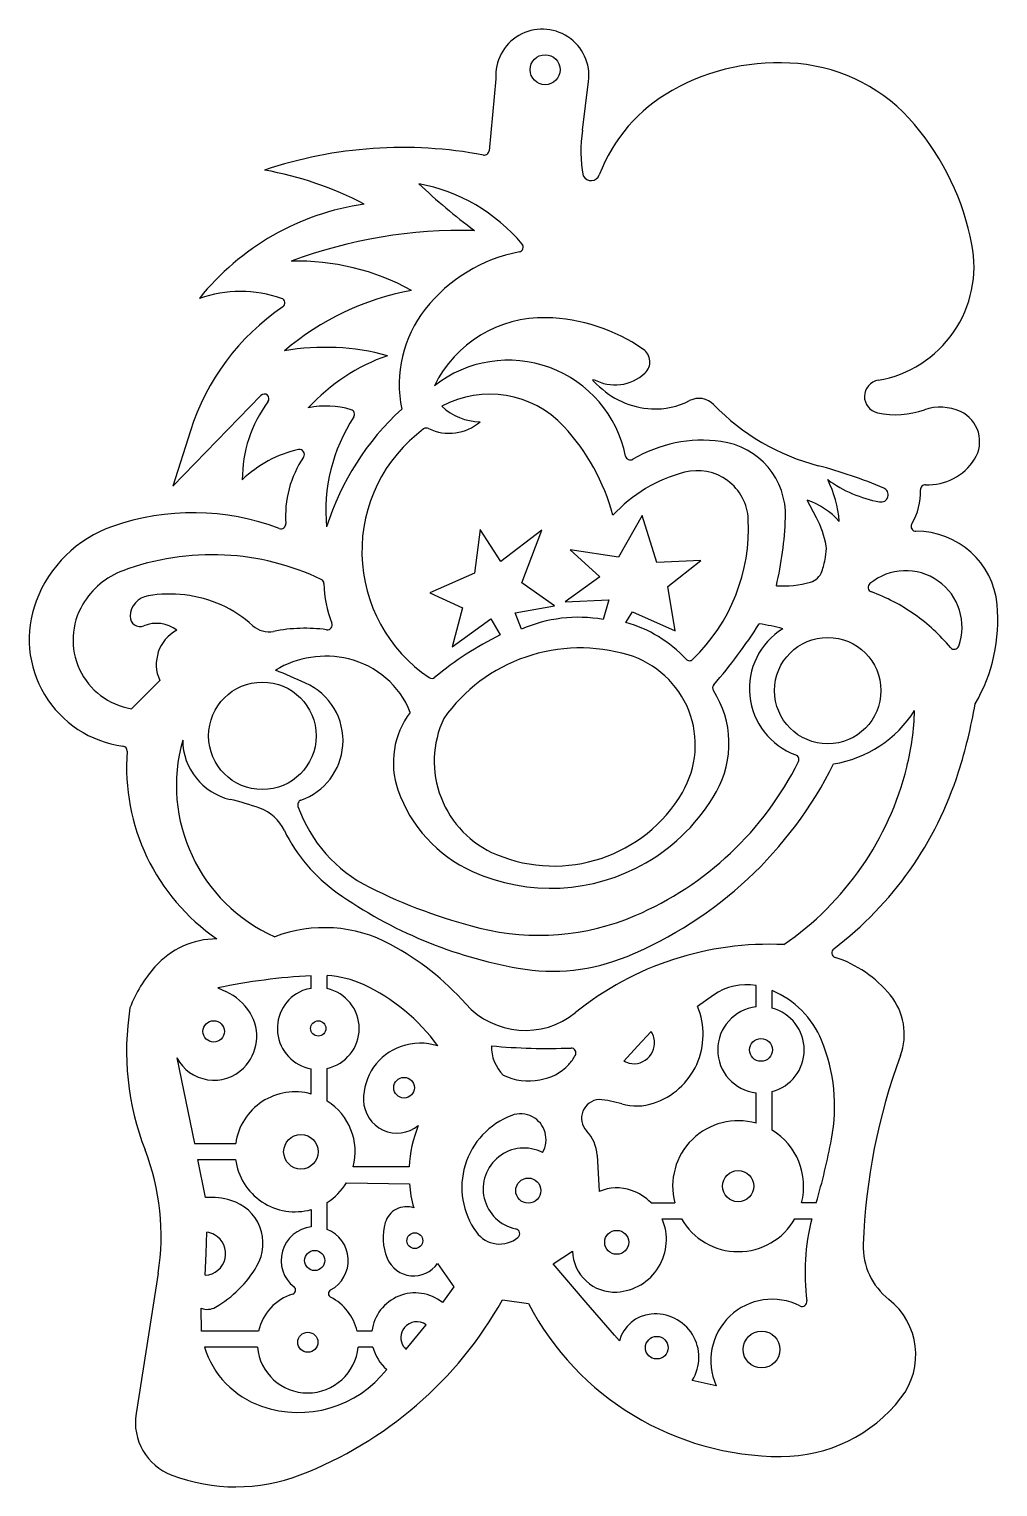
# Model space of a CAD drawing. Extents: x 0 to 100, y 0 to 151.
import ezdxf

# ---------------------------------------------------------------- set-up
doc = ezdxf.new("R2010")
doc.units = 0
doc.layers.add('WHITE', color=7, linetype='CONTINUOUS')

msp = doc.modelspace()

# ---------------------------------------------------------------- linework, layer by layer
at = {"layer": 'WHITE', "linetype": 'CONTINUOUS'}
for p, q in [((48.239807, 145.667428), (47.546416, 138.237791)), ((57.219799, 140.357429), (57.838767, 145.400967)), ((46.019807, 129.977428), (46.024191, 129.983216)), ((17.599813, 122.957426), (17.601944, 122.951279)), ((58.259817, 114.477428), (58.349807, 114.577428)), ((58.669817, 114.097428), (58.259817, 114.477428)), ((14.859817, 103.537428), (23.951113, 112.915976)), ((28.88981, 111.647428), (28.884022, 111.652797)), ((38.519812, 111.507529), (38.521261, 111.499271)), ((16.66763, 109.259694), (14.859817, 103.537428)), ((81.409797, 100.237427), (80.449797, 102.097428)), ((63.389797, 100.497428), (60.919797, 96.187428)), ((64.899797, 95.637428), (63.389797, 100.497428)), ((46.629787, 99.047428), (46.029787, 94.517428)), ((48.749787, 95.727428), (46.629787, 99.047428)), ((52.999787, 98.987428), (48.749787, 95.727428)), ((50.939797, 93.527428), (52.999787, 98.987428)), ((60.919797, 96.187428), (55.939797, 96.947528)), ((55.939797, 96.947528), (59.009787, 94.147428)), ((69.439797, 95.837428), (64.899797, 95.637428)), ((66.019797, 93.147428), (69.439797, 95.837428)), ((46.029787, 94.517428), (41.419787, 92.477428)), ((54.309797, 91.147428), (50.939797, 93.527428)), ((59.009787, 94.147428), (55.419797, 91.557528)), ((41.419787, 92.477428), (44.789787, 90.957428)), ((66.799797, 88.567428), (66.019797, 93.147428)), ((44.789787, 90.957428), (43.729797, 86.897428)), ((50.239797, 90.427428), (54.309797, 91.147428)), ((55.419797, 91.557528), (59.929797, 91.757428)), ((59.929797, 91.757428), (59.329797, 89.737528)), ((61.689797, 89.437428), (62.369797, 90.517428)), ((62.369797, 90.517428), (66.799797, 88.567428)), ((43.729797, 86.897428), (47.739797, 89.797428)), ((47.739797, 89.797428), (48.687521, 88.142044)), ((50.889797, 88.727428), (50.239797, 90.427428)), ((13.498444, 83.429425), (10.568919, 80.492183)), ((29.159827, 51.557468), (29.159827, 52.877468)), ((30.809807, 51.547458), (30.809817, 52.897448)), ((19.499827, 51.617468), (20.339827, 51.237468)), ((75.160896, 49.647549), (75.159807, 51.857418)), ((76.809807, 49.527428), (76.809807, 51.347428)), ((70.749115, 50.86841), (69.089797, 49.707418)), ((64.306826, 47.105452), (62.889807, 45.577418)), ((62.889807, 45.577418), (61.479807, 44.047418)), ((15.259827, 44.387468), (17.079827, 35.527468)), ((29.157442, 40.638921), (29.159827, 43.257468)), ((30.809818, 39.917448), (30.811934, 43.287933)), ((75.159807, 37.617428), (75.159807, 40.767428)), ((76.809807, 36.897417), (76.809813, 40.887531)), ((17.079827, 35.527468), (21.349826, 35.52746)), ((18.229827, 29.937468), (17.419827, 33.877468)), ((17.419827, 33.877468), (21.339827, 33.877468)), ((58.730276, 34.297996), (58.929807, 30.557418)), ((39.279809, 33.097469), (33.499817, 33.097458)), ((32.7998, 31.447453), (39.308089, 31.347317)), ((29.159827, 28.687468), (29.158992, 26.885358)), ((30.809797, 26.637448), (30.807204, 29.421549)), ((64.299817, 29.387428), (66.749816, 29.38742)), ((81.379797, 29.387428), (79.848614, 29.387734)), ((65.429806, 27.737447), (67.429809, 27.737446)), ((79.169807, 27.737448), (80.906109, 27.73839)), ((18.299827, 24.127468), (18.37965, 26.356163)), ((54.159817, 23.057458), (56.179817, 24.377458)), ((18.209827, 21.887458), (18.299827, 24.127468)), ((42.209807, 23.117448), (43.899807, 20.687448)), ((57.589817, 19.077458), (54.159817, 23.057458)), ((13.339797, 22.107448), (11.048369, 7.587672)), ((43.899807, 20.687448), (42.726457, 19.073266)), ((17.805958, 16.117562), (17.793979, 18.48394)), ((48.919798, 19.337439), (51.609807, 18.967448)), ((60.069817, 16.207458), (57.589817, 19.077458)), ((38.959827, 14.227458), (41.029817, 16.757458)), ((23.709816, 16.117464), (17.805958, 16.117562)), ((35.439807, 16.117448), (33.897653, 16.116957)), ((60.499807, 15.697448), (60.069817, 16.207458)), ((61.019797, 15.097447), (60.499807, 15.697448)), ((23.58991, 14.466552), (18.109817, 14.467458)), ((35.539817, 14.467458), (34.009827, 14.467458)), ((71.029807, 10.467448), (68.549797, 11.007458))]:
    msp.add_line(p, q, dxfattribs=at)
for centre, radius in [((53.339797, 146.617428), 1.55), ((82.559797, 82.377428), 5.5), ((24.109817, 77.697468), 5.56), ((19.079827, 47.117458), 1.11), ((29.889785, 47.427464), 0.79), ((75.659807, 45.207408), 1.18), ((38.759817, 41.297458), 1.07), ((28.099827, 34.667468), 1.79), ((51.599807, 30.647448), 1.3), ((73.296337, 31.106014), 1.61), ((39.869807, 25.467448), 0.82), ((60.739807, 25.297448), 1.24), ((29.518498, 23.417969), 1.04), ((28.809817, 14.957458), 1.04), ((64.879817, 14.397458), 1.17), ((75.719797, 14.207428), 1.9)]:
    msp.add_circle(centre, radius, dxfattribs=at)
for centre, radius, start, end in [((53.051897, 145.988435), 4.822785, -6.996637, -176.18354), ((77.439807, 124.907428), 22.43003, 84.78244, 119.2506), ((77.850366, 129.426764), 17.892085, 40.083043, 84.77565), ((74.739807, 129.737428), 16.896598, 119.265382, 159.212675), ((70.179797, 138.157428), 13.1454, 170.3657, -168.8954), ((70.580724, 123.310571), 27.392374, 11.000302, 40.080262), ((38.627007, 93.746583), 44.82232, 79.285961, 108.584579), ((47.049807, 138.277528), 0.498197, -100.4077, -4.5749), ((17.929817, 100.687428), 36.11792, 62.44168, 79.773894), ((58.087086, 136.058988), 0.915624, -151.75064, -20.787325), ((86.233593, 183.5296), 66.96276, -133.32352, -126.90386), ((36.909797, 116.787428), 18.34139, 40.00154, 79.38226), ((38.451796, 106.279902), 26.70103, 98.207889, 141.346998), ((44.755057, 79.515692), 50.477583, 88.564266, 110.497128), ((50.577134, 128.256311), 0.499546, -78.140494, 40.00154), ((85.739025, 126.261404), 11.94953, -80.166676, 10.980179), ((27.788898, 102.548031), 24.259861, 61.055337, 91.67494), ((53.758222, 111.74543), 16.315058, 100.876117, 141.736924), ((44.645723, 96.084051), 28.162057, 100.466444, 130.409422), ((21.859817, 110.607428), 13.05757, 71.051639, 109.0313), ((25.939817, 122.487428), 0.496488, -55.6698, 71.20017), ((39.926028, 101.894954), 24.396567, 124.180996, 162.429681), ((50.809807, 114.077528), 12.55583, 141.7608, -168.1889), ((53.167097, 108.427493), 12.53359, 88.61607, 154.022505), ((53.028147, 102.59858), 18.364159, 55.239372, 88.6219), ((30.597904, 93.488049), 24.405019, 74.69495, 99.92899), ((62.593536, 116.390942), 1.579476, -46.719578, 55.045579), ((43.619807, 98.167528), 19.97488, 109.2332, 137.5372), ((49.539817, 104.197428), 12.36317, 11.39179, 128.1676), ((60.559807, 118.547428), 4.543677, -119.103596, -46.6925), ((64.787968, 120.057523), 8.541341, -135.749729, -92.94048), ((88.069797, 112.797428), 1.714701, 99.737, -101.8367), ((35.610339, 104.218164), 13.574513, 143.632024, -179.887415), ((24.301643, 112.576183), 0.488191, -39.230921, 135.89102), ((30.669807, 102.617428), 9.203765, 73.5332, 101.1512), ((46.684211, 116.057489), 5.860312, -133.371426, -90.53199), ((47.622981, 102.633833), 10.421447, 42.810364, 118.440632), ((64.741687, 119.193214), 7.675796, -92.926431, -62.565522), ((69.239837, 110.497428), 2.114545, 44.04196, 117.0507), ((87.439298, 128.098219), 23.203595, -135.95804, -104.621165), ((94.188723, 106.697925), 5.002159, 65.163297, 109.004621), ((48.389628, 100.997255), 17.72058, 146.811046, -174.528029), ((57.219797, 91.007428), 27.74078, 132.380039, 162.5905), ((33.143107, 110.966578), 0.496009, -32.848286, 74.134804), ((43.439534, 113.847558), 4.847807, -116.192119, -48.846065), ((89.58242, 120.014848), 9.088925, -101.8367, -70.87786), ((94.857875, 108.14175), 3.410809, -32.334715, 65.176857), ((50.148932, 96.788004), 15.75032, 126.504655, -123.968852), ((41.079797, 109.047528), 0.500899, 63.9465, 126.8703), ((39.219342, 94.847919), 21.87752, 15.020598, 42.812737), ((30.399807, 95.567428), 12.01375, 102.2546, 134.1228), ((27.956753, 106.815097), 0.503816, -33.91479, 102.2546), ((69.631564, 94.032778), 14.248984, 82.425418, 120.505078), ((70.509817, 100.537428), 7.685336, -2.2369, 82.52359), ((37.359797, 100.437428), 10.85805, 145.8419, -175.8806), ((62.146405, 106.737482), 0.496765, -168.60821, -59.494922), ((68.668467, 56.815715), 50.50904, 67.068837, 75.186741), ((92.918846, 109.365925), 5.703937, -92.502485, -32.306939), ((71.575342, 90.220887), 15.233176, 104.5889, 137.471613), ((69.068255, 99.847025), 5.285915, 2.714286, 104.571522), ((71.157793, 98.721633), 12.653047, 5.275917, 25.693394), ((90.310131, 114.817366), 13.139197, -126.147335, -100.48184), ((88.059797, 102.637428), 0.753127, -100.7131, 67.49654), ((85.810735, 102.899283), 6.343917, -31.152859, 2.2453), ((92.649797, 103.167428), 0.5004, 87.70939, -177.7547), ((77.759826, 94.497418), 8.062016, 41.934501, 70.508939), ((16.948051, 75.587972), 25.193628, 69.309392, 109.3232), ((26.026504, 99.62868), 0.504116, -110.555444, 3.270328), ((55.409797, 99.207428), 18.95934, -45.7907, 2.690338), ((40.679711, 101.684684), 37.537494, -13.036184, -2.209537), ((71.837283, 95.296777), 10.772328, 11.089485, 27.299564), ((91.675569, 99.362348), 0.504939, 149.657353, -89.52026), ((12.929797, 87.047428), 13.05009, 109.3232, 159.4543), ((91.74597, 90.497397), 8.360292, 5.353553, 90.45351), ((77.892347, 97.08236), 4.525195, -11.256664, 3.628514), ((18.881847, 70.074511), 26.36207, 87.156425, 110.410316), ((18.887628, 70.067586), 26.3687, 64.596692, 87.169718), ((75.457013, 96.964017), 6.879402, -19.072527, -13.42151), ((60.227229, 100.598306), 22.536809, -13.42151, -11.256664), ((12.52287, 87.182693), 8.110321, 110.456702, 149.430011), ((29.979817, 93.437428), 0.5001, 1.145744, 63.9466), ((77.839693, 104.117534), 10.915997, -93.097829, -74.385432), ((80.307681, 95.286927), 1.746995, -74.386, -19.072527), ((90.619797, 88.957428), 5.826732, -19.8655, 129.4278), ((12.639817, 90.017528), 2.200568, 98.9048, 178.6981), ((14.494481, 78.27506), 14.0886, 83.540542, 98.964405), ((14.675389, 79.766851), 12.585933, 47.820466, 83.594861), ((42.329742, 93.642029), 11.851523, -179.059163, -158.806226), ((87.24063, 93.068113), 0.505407, 129.491607, -109.947264), ((80.516514, 74.601322), 19.147483, 54.851044, 69.990867), ((11.17841, 87.707613), 11.17841, 159.472422, -97.601028), ((11.769817, 87.627528), 7.235697, 149.4301, -99.5535), ((82.919797, 89.677428), 17.22447, -30.1822, 5.329933), ((11.471865, 90.044071), 1.032315, 178.6981, -67.925761), ((13.149544, 85.867636), 3.468495, 52.741081, 111.829171), ((24.781643, 90.93491), 2.476019, -131.955648, -78.628836), ((30.811614, 89.175882), 0.502171, -97.068738, 21.193774), ((56.773822, 75.328537), 14.633935, 79.94108, 113.708328), ((57.984977, 76.382645), 13.570301, 42.999195, 74.156578), ((31.932967, 116.802541), 51.502804, -41.03868, -32.292726), ((72.009817, 66.417468), 23.130206, 75.19771, 81.396957), ((80.499797, 74.617418), 19.14396, 39.61783, 54.7824), ((17.170011, 85.087099), 4.028435, 118.473712, -155.70133), ((28.518906, 72.185312), 16.64242, 82.296329, 101.258097), ((64.548401, 56.396781), 35.48703, 116.548081, 129.55502), ((81.757251, 82.575853), 7.295382, 121.741654, -110.109707), ((56.97397, 69.485447), 17.308098, 73.328542, 109.000803), ((59.149807, 76.757458), 9.717551, -30.4177, 73.31768), ((95.629171, 87.147471), 0.500403, -139.851786, -19.8655), ((-53.063496, -101.135855), 201.563953, 66.1089, 67.069698), ((30.658253, 75.817832), 10.115597, 76.559104, 120.869785), ((30.879723, 76.737679), 9.169466, 21.69744, 76.569055), ((56.972994, 69.491952), 17.30163, 109.004759, 144.665343), ((68.279513, 85.977152), 0.502098, -137.42079, -45.762502), ((25.929817, 77.197468), 6.518528, -4.4863, 66.1089), ((41.627987, 84.136005), 0.496488, -124.249439, -49.627374), ((71.159807, 82.657428), 0.503289, 139.0283, -147.265), ((62.230866, 76.896793), 10.122666, -29.4007, 32.833326), ((46.260988, 74.924101), 8.611441, 142.824153, -160.831089), ((81.229797, 86.847428), 12.20398, -80.8541, -32.3488), ((63.78334, 81.161998), 27.769304, -13.967102, -1.742869), ((44.60891, 90.312298), 54.006061, -17.627624, -9.909997), ((52.34004, 75.077371), 10.461558, 155.001489, -112.718166), ((32.389817, 72.577458), 17.17011, 164.183, -114.0878), ((22.209861, 77.294706), 6.340155, -179.663242, -103.14301), ((9.634033, 76.134629), 0.497166, -4.287732, 82.398972), ((31.697272, 74.479204), 21.62809, 175.709012, -124.651867), ((25.929696, 77.185878), 6.517753, -70.559173, -4.384646), ((79.076993, 75.255914), 0.499827, -26.259986, 69.875779), ((45.959339, 93.286467), 41.550034, -67.575286, -26.420416), ((49.450734, 89.979294), 33.58295, -66.857889, -26.423555), ((60.107943, 82.076136), 31.556677, -55.41651, -13.967102), ((60.68133, 85.21225), 37.143881, -52.719959, -17.637848), ((14.649817, 44.917468), 26.908, 70.02962, 76.85699), ((28.26243, 70.565493), 0.501602, 109.01262, -160.428707), ((51.779807, 76.847458), 14.45581, -160.8129, -114.3488), ((54.249807, 79.627458), 15.396184, -112.7344, -30.395723), ((53.959807, 81.557428), 19.61645, -59.9979, -29.4007), ((22.290709, 65.935616), 4.544062, 25.857768, 70.067718), ((41.88065, 75.407036), 14.954853, -160.428707, -116.619888), ((41.614045, 75.284275), 16.92193, -154.192974, -139.691682), ((41.624185, 75.291455), 16.934307, -139.695349, -125.215299), ((53.926441, 81.585476), 19.657429, -114.355377, -59.954556), ((59.999807, 111.537428), 55.37402, -116.6298, -104.0262), ((58.653558, 99.386767), 46.439958, -125.237841, -100.024835), ((52.705037, 82.345388), 25.28434, -104.021371, -66.840245), ((30.522318, 43.474778), 14.377965, 61.55925, 110.947256), ((19.400865, 48.168653), 8.518808, 90.007266, 138.723614), ((23.639817, 30.767468), 28.82942, 41.78041, 61.55925), ((76.485449, 24.293928), 31.838586, 87.237903, 128.933582), ((54.088086, 73.586754), 20.239116, -100.011727, -67.57311), ((83.476937, 55.255309), 0.5, 126.461284, -107.113118), ((79.449807, 42.997448), 12.40253, 39.53954, 71.76957), ((23.809807, 44.297448), 14.38609, 138.7204, 158.5536), ((32.42594, -9.822734), 62.785212, 92.981897, 101.880919), ((30.237431, 42.663903), 10.24954, 65.057071, 86.79865), ((29.889785, 47.427464), 4.233403, 112.556656, -99.929033), ((29.432869, 48.52748), 3.042266, 95.149196, 112.556656), ((29.889807, 47.417458), 4.231229, -77.4123, 77.44182), ((26.15027, 33.926379), 19.89573, 35.974167, 64.996027), ((74.159807, 45.987418), 5.95457, 80.332034, 124.9447), ((73.155778, 42.594923), 9.484634, 22.322385, 67.340257), ((18.05235, 46.104253), 5.619826, 31.582102, 65.981167), ((51.288218, 55.469249), 8.246341, -138.228593, -51.002995), ((84.09679, 46.833514), 6.376764, -20.240135, 39.53954), ((38.439593, 45.097975), 28.372436, 170.956976, -158.842449), ((18.894212, 46.621808), 4.631598, -45.338783, 31.582102), ((62.189012, 46.797773), 7.489116, -71.60866, 22.862222), ((75.649623, 45.207428), 4.466937, 96.281295, -96.295353), ((75.64981, 45.207479), 4.472981, -74.969366, 74.969444), ((62.506639, 45.94764), 2.140374, 23.052131, 32.747594), ((62.518019, 45.918958), 2.141356, 6.116757, 23.877541), ((40.35976, 40.100437), 5.791045, 109.257208, -178.882124), ((40.419279, 39.930068), 5.971511, 72.131637, 109.257208), ((51.899881, 45.530251), 4.111495, 178.70073, -134.677362), ((53.651133, 109.417107), 64.062366, -95.249893, -87.881049), ((56.031853, 44.901162), 0.49753, -29.096192, 91.389284), ((62.517872, 45.920337), 2.141356, -118.997393, 6.079645), ((65.246906, 39.374517), 18.02401, -10.831504, 22.243373), ((19.098933, 46.419158), 4.343558, -152.111802, -45.380567), ((52.433702, 46.756897), 4.54582, -42.61586, -27.480765), ((148.839797, 22.917448), 62.64233, 159.7223, 178.015), ((51.598281, 47.79822), 5.801423, -116.507355, -78.057406), ((52.127611, 47.038518), 4.961756, -82.225875, -42.61586), ((27.489827, 34.667468), 6.199935, 74.39684, 172.0268), ((27.496795, 34.670196), 6.205625, -14.681016, 57.732406), ((38.032757, 40.05503), 3.463599, -178.882124, -50.629808), ((59.029807, 38.147418), 1.923148, 93.27898, -136.4796), ((57.852434, 27.77905), 12.334637, 73.853376, 85.035721), ((62.814247, 44.9173), 5.507426, -106.146624, -71.60866), ((52.659807, 30.997448), 7.929552, 110.4461, -144.0842), ((50.803305, 35.965036), 2.626395, 62.16087, 110.353682), ((50.788242, 35.948278), 2.648253, 15.740436, 62.042018), ((73.295015, 31.111042), 6.768346, 74.007198, -165.246604), ((52.355175, 32.440612), 13.091855, 157.846326, 177.124096), ((50.764047, 35.941458), 2.673392, -30.229162, 15.740436), ((54.74646, 34.07042), 3.990312, 3.269488, 43.617795), ((73.296337, 31.106014), 6.773834, -14.69446, 58.75607), ((-11.010199, 25.957448), 24.65248, -8.984711, 21.16265), ((51.159807, 30.827448), 4.226357, 63.07036, -101.6024), ((9.789627, 49.904017), 74.472027, -15.991449, -10.770185), ((27.497023, 34.668417), 6.207791, -172.679912, -74.463184), ((27.496922, 34.670276), 6.20541, -57.761069, -31.289131), ((52.349807, 32.427448), 13.08637, -175.2655, -164.1689), ((60.739807, 26.377418), 4.555052, 70.53204, 113.413304), ((60.430384, 25.502079), 5.48347, 45.117593, 70.53204), ((18.705502, 22.42939), 7.523132, 73.35983, 93.625135), ((19.529827, 25.187468), 4.644502, -30.0966, 73.35983), ((39.015993, 26.688574), 2.292878, 71.070774, 163.54), ((42.099807, 25.777448), 5.508475, 163.54, -157.2521), ((60.464927, 25.56771), 5.418282, -86.880142, 23.606152), ((73.299808, 31.099963), 6.764866, -150.194583, -29.805399), ((102.589797, 22.207458), 22.37797, 165.6905, -172.3732), ((18.070756, 24.126923), 2.243779, -86.446497, 60.501876), ((18.021362, 24.039612), 2.344094, 60.501876, 81.208047), ((29.519817, 23.427468), 3.476665, 95.95715, -127.9906), ((29.518498, 23.417969), 3.468789, -61.572414, 68.144807), ((48.635691, 28.08403), 2.961503, -144.064654, -50.239549), ((50.208629, 26.194654), 0.503074, -50.325087, 78.3976), ((60.519694, 24.492206), 4.341394, -178.485427, -86.829348), ((93.162898, 24.847134), 6.932001, 178.015, -128.165038), ((13.405185, 28.740565), 11.725161, -59.98837, -30.110347), ((39.758016, 24.784818), 2.96503, -157.443433, -34.21814), ((28.815587, 14.949272), 5.237706, 107.39395, 167.112646), ((27.12916, 20.350082), 0.420307, -73.316117, 53.389855), ((31.360526, 19.992448), 0.420712, 116.957152, -116.95715), ((28.799807, 14.957448), 5.228049, 12.81396, 63.04285), ((39.908605, 15.560411), 4.503381, 51.265003, 172.89471), ((18.425767, 20.048737), 1.687526, -111.986436, -59.98837), ((13.449797, 39.177448), 40.64169, -69.01, -29.2203), ((77.74531, 32.627448), 29.49, -152.405701, -89.991263), ((76.809807, 13.067448), 6.337855, 62.99046, -155.780499), ((79.907876, 19.170245), 0.506396, -115.72507, 7.6268), ((84.381075, 13.669091), 7.283099, -37.877538, 51.85593), ((40.056566, 15.443463), 1.635176, 53.473367, 140.776634), ((64.660021, 14.12747), 3.767239, 95.486872, 165.079595), ((64.742492, 13.401724), 4.497563, -32.16419, 95.648651), ((40.062269, 15.443889), 1.639329, 140.914188, -145.588836), ((27.142451, 17.276537), 9.459355, -162.724709, -109.275553), ((28.799827, 14.947458), 5.232065, -174.7262, -5.26383), ((39.90916, 15.559933), 4.503849, -165.962039, -130.739913), ((40.064846, 15.432867), 1.635261, -145.958459, -132.51202), ((27.846382, 19.273062), 11.576335, -109.30225, -37.990587), ((77.747416, 18.817914), 15.680466, -89.991263, -37.845339), ((16.819807, 6.677448), 5.842774, 171.0376, -110.8545), ((21.353989, 18.575578), 18.575578, -110.85897, -69.01)]:
    msp.add_arc(centre, radius, start, end, dxfattribs=at)

doc.saveas('drawing.dxf')
